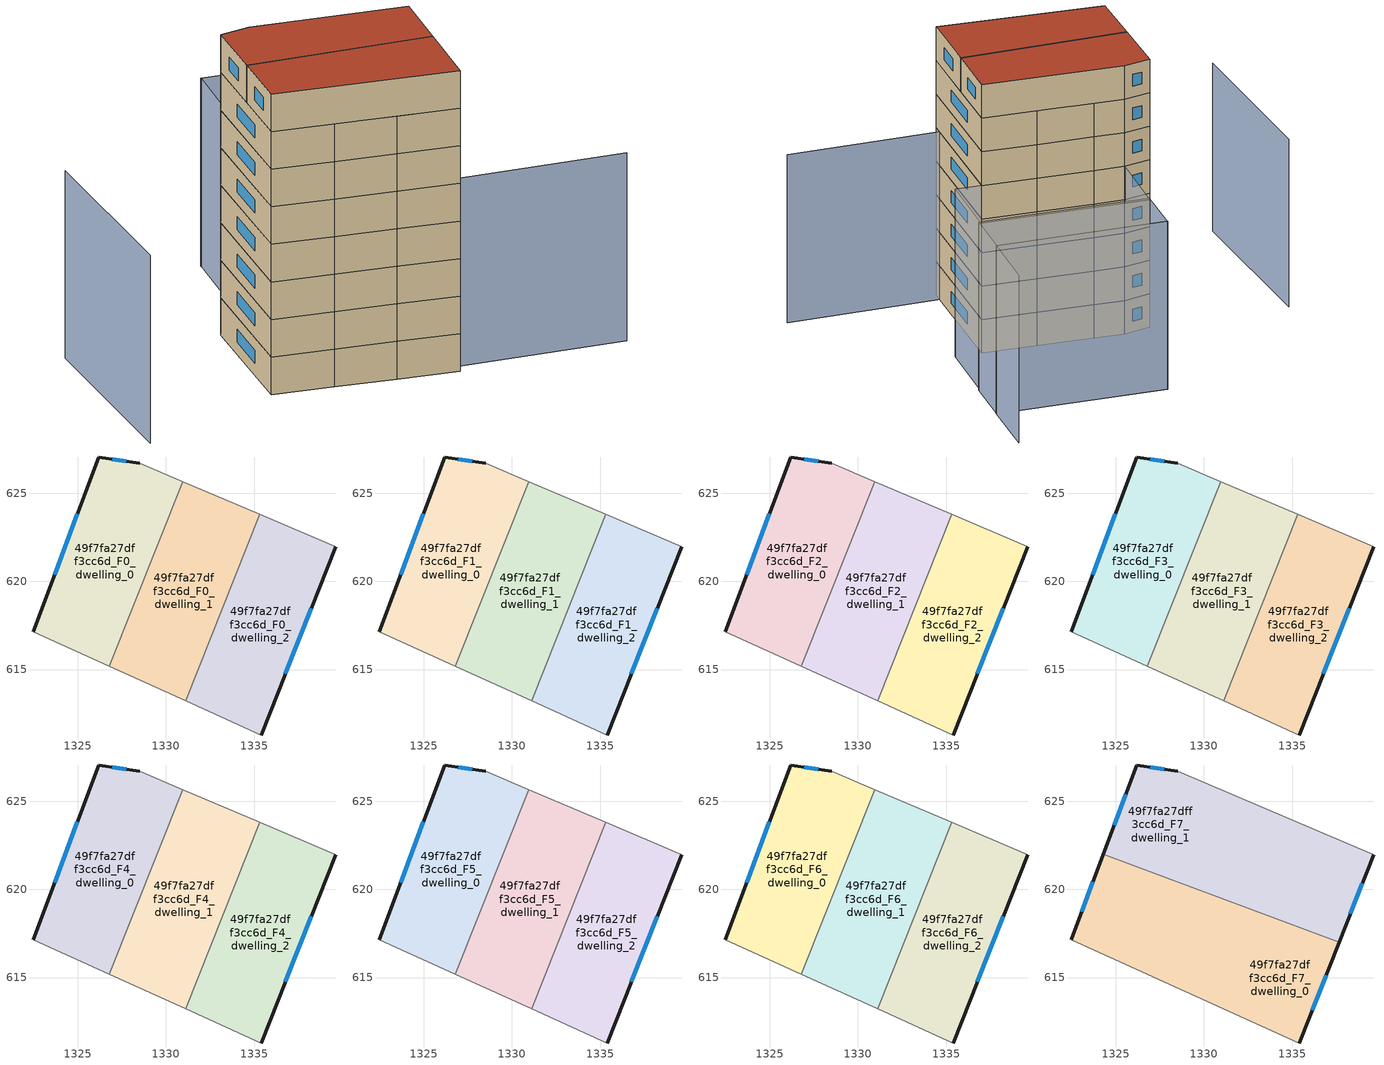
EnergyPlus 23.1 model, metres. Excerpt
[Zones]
49f7fa27dff3cc6d_F0_dwelling_0
 floor ground (EU_floor_Construction): 1330.95,625.66 1326.8,615.2 1322.49,617.15 1326.19,627.05 1328.53,626.7 z0
 wall outside (EU_wall_Construction): 1328.53,626.7 1326.19,627.05 1322.49,617.15 z0:3
 wall adiabatic (EU_wall_Construction): 1330.95,625.66 1328.53,626.7 / 1322.49,617.15 1326.8,615.2 z0:3
 wall to 49f7fa27dff3cc6d_F0_dwelling_1 (EU_wall_Construction): 1326.8,615.2 1330.95,625.66 z0:3
 window (EU_Window_Construction): 1324.98,623.83 1323.69,620.37 / 1327.77,626.82 1326.95,626.94 z0.98:2.02
49f7fa27dff3cc6d_F0_dwelling_1
 floor ground (EU_floor_Construction): 1335.31,623.8 1331.11,613.24 1326.8,615.2 1330.95,625.66 z0
 wall adiabatic (EU_wall_Construction): 1326.8,615.2 1331.11,613.24 / 1335.31,623.8 1330.95,625.66 z0:3
 wall to 49f7fa27dff3cc6d_F0_dwelling_2 (EU_wall_Construction): 1331.11,613.24 1335.31,623.8 z0:3
49f7fa27dff3cc6d_F0_dwelling_2
 floor ground (EU_floor_Construction): 1339.63,621.95 1335.4,611.29 1331.11,613.24 1335.31,623.8 z0
 wall outside (EU_wall_Construction): 1335.4,611.29 1339.63,621.95 z0:3
 wall adiabatic (EU_wall_Construction): 1331.11,613.24 1335.4,611.29 / 1339.63,621.95 1335.31,623.8 z0:3
 window (EU_Window_Construction): 1336.77,614.76 1338.25,618.48 z0.98:2.02
49f7fa27dff3cc6d_F1_dwelling_0
 floor to 49f7fa27dff3cc6d_F0_dwelling_0 (EU_floor_Construction): 1330.95,625.66 1326.8,615.2 1322.49,617.15 1326.19,627.05 1328.53,626.7 z3
 wall outside (EU_wall_Construction): 1328.53,626.7 1326.19,627.05 1322.49,617.15 z3:6
 wall adiabatic (EU_wall_Construction): 1330.95,625.66 1328.53,626.7 / 1322.49,617.15 1326.8,615.2 z3:6
 wall to 49f7fa27dff3cc6d_F1_dwelling_1 (EU_wall_Construction): 1326.8,615.2 1330.95,625.66 z3:6
 window (EU_Window_Construction): 1324.98,623.83 1323.69,620.37 / 1327.77,626.82 1326.95,626.94 z3.98:5.02
49f7fa27dff3cc6d_F1_dwelling_1
 floor to 49f7fa27dff3cc6d_F0_dwelling_1 (EU_floor_Construction): 1335.31,623.8 1331.11,613.24 1326.8,615.2 1330.95,625.66 z3
 wall adiabatic (EU_wall_Construction): 1326.8,615.2 1331.11,613.24 / 1335.31,623.8 1330.95,625.66 z3:6
 wall to 49f7fa27dff3cc6d_F1_dwelling_2 (EU_wall_Construction): 1331.11,613.24 1335.31,623.8 z3:6
49f7fa27dff3cc6d_F1_dwelling_2
 floor to 49f7fa27dff3cc6d_F0_dwelling_2 (EU_floor_Construction): 1339.63,621.95 1335.4,611.29 1331.11,613.24 1335.31,623.8 z3
 wall outside (EU_wall_Construction): 1335.4,611.29 1339.63,621.95 z3:6
 wall adiabatic (EU_wall_Construction): 1331.11,613.24 1335.4,611.29 / 1339.63,621.95 1335.31,623.8 z3:6
 window (EU_Window_Construction): 1336.77,614.76 1338.25,618.48 z3.98:5.02
49f7fa27dff3cc6d_F2_dwelling_0
 floor to 49f7fa27dff3cc6d_F1_dwelling_0 (EU_floor_Construction): 1330.95,625.66 1326.8,615.2 1322.49,617.15 1326.19,627.05 1328.53,626.7 z6
 wall outside (EU_wall_Construction): 1328.53,626.7 1326.19,627.05 1322.49,617.15 z6:9
 wall adiabatic (EU_wall_Construction): 1330.95,625.66 1328.53,626.7 / 1322.49,617.15 1326.8,615.2 z6:9
 wall to 49f7fa27dff3cc6d_F2_dwelling_1 (EU_wall_Construction): 1326.8,615.2 1330.95,625.66 z6:9
 window (EU_Window_Construction): 1324.98,623.83 1323.69,620.37 / 1327.77,626.82 1326.95,626.94 z6.98:8.02
49f7fa27dff3cc6d_F2_dwelling_1
 floor to 49f7fa27dff3cc6d_F1_dwelling_1 (EU_floor_Construction): 1335.31,623.8 1331.11,613.24 1326.8,615.2 1330.95,625.66 z6
 wall adiabatic (EU_wall_Construction): 1326.8,615.2 1331.11,613.24 / 1335.31,623.8 1330.95,625.66 z6:9
 wall to 49f7fa27dff3cc6d_F2_dwelling_2 (EU_wall_Construction): 1331.11,613.24 1335.31,623.8 z6:9
49f7fa27dff3cc6d_F2_dwelling_2
 floor to 49f7fa27dff3cc6d_F1_dwelling_2 (EU_floor_Construction): 1339.63,621.95 1335.4,611.29 1331.11,613.24 1335.31,623.8 z6
 wall outside (EU_wall_Construction): 1335.4,611.29 1339.63,621.95 z6:9
 wall adiabatic (EU_wall_Construction): 1331.11,613.24 1335.4,611.29 / 1339.63,621.95 1335.31,623.8 z6:9
 window (EU_Window_Construction): 1336.77,614.76 1338.25,618.48 z6.98:8.02
49f7fa27dff3cc6d_F3_dwelling_0
 floor to 49f7fa27dff3cc6d_F2_dwelling_0 (EU_floor_Construction): 1330.95,625.66 1326.8,615.2 1322.49,617.15 1326.19,627.05 1328.53,626.7 z9
 wall outside (EU_wall_Construction): 1328.53,626.7 1326.19,627.05 1322.49,617.15 z9:12
 wall adiabatic (EU_wall_Construction): 1330.95,625.66 1328.53,626.7 / 1322.49,617.15 1326.8,615.2 z9:12
 wall to 49f7fa27dff3cc6d_F3_dwelling_1 (EU_wall_Construction): 1326.8,615.2 1330.95,625.66 z9:12
 window (EU_Window_Construction): 1324.98,623.83 1323.69,620.37 / 1327.77,626.82 1326.95,626.94 z9.98:11.02
49f7fa27dff3cc6d_F3_dwelling_1
 floor to 49f7fa27dff3cc6d_F2_dwelling_1 (EU_floor_Construction): 1335.31,623.8 1331.11,613.24 1326.8,615.2 1330.95,625.66 z9
 wall adiabatic (EU_wall_Construction): 1326.8,615.2 1331.11,613.24 / 1335.31,623.8 1330.95,625.66 z9:12
 wall to 49f7fa27dff3cc6d_F3_dwelling_2 (EU_wall_Construction): 1331.11,613.24 1335.31,623.8 z9:12
49f7fa27dff3cc6d_F3_dwelling_2
 floor to 49f7fa27dff3cc6d_F2_dwelling_2 (EU_floor_Construction): 1339.63,621.95 1335.4,611.29 1331.11,613.24 1335.31,623.8 z9
 wall outside (EU_wall_Construction): 1335.4,611.29 1339.63,621.95 z9:12
 wall adiabatic (EU_wall_Construction): 1331.11,613.24 1335.4,611.29 / 1339.63,621.95 1335.31,623.8 z9:12
 window (EU_Window_Construction): 1336.77,614.76 1338.25,618.48 z9.98:11.02
49f7fa27dff3cc6d_F4_dwelling_0
 floor to 49f7fa27dff3cc6d_F3_dwelling_0 (EU_floor_Construction): 1330.95,625.66 1326.8,615.2 1322.49,617.15 1326.19,627.05 1328.53,626.7 z12
 wall outside (EU_wall_Construction): 1328.53,626.7 1326.19,627.05 1322.49,617.15 z12:15
 wall adiabatic (EU_wall_Construction): 1330.95,625.66 1328.53,626.7 / 1322.49,617.15 1326.8,615.2 z12:15
 wall to 49f7fa27dff3cc6d_F4_dwelling_1 (EU_wall_Construction): 1326.8,615.2 1330.95,625.66 z12:15
 window (EU_Window_Construction): 1324.98,623.83 1323.69,620.37 / 1327.77,626.82 1326.95,626.94 z12.98:14.02
49f7fa27dff3cc6d_F4_dwelling_1
 floor to 49f7fa27dff3cc6d_F3_dwelling_1 (EU_floor_Construction): 1335.31,623.8 1331.11,613.24 1326.8,615.2 1330.95,625.66 z12
 wall adiabatic (EU_wall_Construction): 1326.8,615.2 1331.11,613.24 / 1335.31,623.8 1330.95,625.66 z12:15
 wall to 49f7fa27dff3cc6d_F4_dwelling_2 (EU_wall_Construction): 1331.11,613.24 1335.31,623.8 z12:15
49f7fa27dff3cc6d_F4_dwelling_2
 floor to 49f7fa27dff3cc6d_F3_dwelling_2 (EU_floor_Construction): 1339.63,621.95 1335.4,611.29 1331.11,613.24 1335.31,623.8 z12
 wall outside (EU_wall_Construction): 1335.4,611.29 1339.63,621.95 z12:15
 wall adiabatic (EU_wall_Construction): 1331.11,613.24 1335.4,611.29 / 1339.63,621.95 1335.31,623.8 z12:15
 window (EU_Window_Construction): 1336.77,614.76 1338.25,618.48 z12.98:14.02
49f7fa27dff3cc6d_F5_dwelling_0
 floor to 49f7fa27dff3cc6d_F4_dwelling_0 (EU_floor_Construction): 1330.95,625.66 1326.8,615.2 1322.49,617.15 1326.19,627.05 1328.53,626.7 z15
 wall outside (EU_wall_Construction): 1328.53,626.7 1326.19,627.05 1322.49,617.15 z15:18
 wall adiabatic (EU_wall_Construction): 1330.95,625.66 1328.53,626.7 / 1322.49,617.15 1326.8,615.2 z15:18
 wall to 49f7fa27dff3cc6d_F5_dwelling_1 (EU_wall_Construction): 1326.8,615.2 1330.95,625.66 z15:18
 window (EU_Window_Construction): 1324.98,623.83 1323.69,620.37 / 1327.77,626.82 1326.95,626.94 z15.98:17.02
49f7fa27dff3cc6d_F5_dwelling_1
 floor to 49f7fa27dff3cc6d_F4_dwelling_1 (EU_floor_Construction): 1335.31,623.8 1331.11,613.24 1326.8,615.2 1330.95,625.66 z15
 wall adiabatic (EU_wall_Construction): 1326.8,615.2 1331.11,613.24 / 1335.31,623.8 1330.95,625.66 z15:18
 wall to 49f7fa27dff3cc6d_F5_dwelling_2 (EU_wall_Construction): 1331.11,613.24 1335.31,623.8 z15:18
49f7fa27dff3cc6d_F5_dwelling_2
 floor to 49f7fa27dff3cc6d_F4_dwelling_2 (EU_floor_Construction): 1339.63,621.95 1335.4,611.29 1331.11,613.24 1335.31,623.8 z15
 wall outside (EU_wall_Construction): 1335.4,611.29 1339.63,621.95 z15:18
 wall adiabatic (EU_wall_Construction): 1331.11,613.24 1335.4,611.29 / 1339.63,621.95 1335.31,623.8 z15:18
 window (EU_Window_Construction): 1336.77,614.76 1338.25,618.48 z15.98:17.02
49f7fa27dff3cc6d_F6_dwelling_0
 floor to 49f7fa27dff3cc6d_F5_dwelling_0 (EU_floor_Construction): 1330.95,625.66 1326.8,615.2 1322.49,617.15 1326.19,627.05 1328.53,626.7 z18
 wall outside (EU_wall_Construction): 1328.53,626.7 1326.19,627.05 1322.49,617.15 z18:21
 wall adiabatic (EU_wall_Construction): 1330.95,625.66 1328.53,626.7 / 1322.49,617.15 1326.8,615.2 z18:21
 wall to 49f7fa27dff3cc6d_F6_dwelling_1 (EU_wall_Construction): 1326.8,615.2 1330.95,625.66 z18:21
 window (EU_Window_Construction): 1324.98,623.83 1323.69,620.37 / 1327.77,626.82 1326.95,626.94 z18.98:20.02
49f7fa27dff3cc6d_F6_dwelling_1
 floor to 49f7fa27dff3cc6d_F5_dwelling_1 (EU_floor_Construction): 1335.31,623.8 1331.11,613.24 1326.8,615.2 1330.95,625.66 z18
 wall adiabatic (EU_wall_Construction): 1326.8,615.2 1331.11,613.24 / 1335.31,623.8 1330.95,625.66 z18:21
 wall to 49f7fa27dff3cc6d_F6_dwelling_2 (EU_wall_Construction): 1331.11,613.24 1335.31,623.8 z18:21
49f7fa27dff3cc6d_F6_dwelling_2
 floor to 49f7fa27dff3cc6d_F5_dwelling_2 (EU_floor_Construction): 1339.63,621.95 1335.4,611.29 1331.11,613.24 1335.31,623.8 z18
 wall outside (EU_wall_Construction): 1335.4,611.29 1339.63,621.95 z18:21
 wall adiabatic (EU_wall_Construction): 1331.11,613.24 1335.4,611.29 / 1339.63,621.95 1335.31,623.8 z18:21
 window (EU_Window_Construction): 1336.77,614.76 1338.25,618.48 z18.98:20.02
49f7fa27dff3cc6d_F7_dwelling_0
 floor to 49f7fa27dff3cc6d_F6_dwelling_0 (EU_floor_Construction): 1328.83,620.3 1326.8,615.2 1322.49,617.15 1324.3,621.99 z21
 floor to 49f7fa27dff3cc6d_F6_dwelling_1 (EU_floor_Construction): 1333.26,618.65 1331.11,613.24 1326.8,615.2 1328.83,620.3 z21
 floor to 49f7fa27dff3cc6d_F6_dwelling_2 (EU_floor_Construction): 1337.66,617 1335.4,611.29 1331.11,613.24 1333.26,618.65 z21
 wall outside (EU_wall_Construction): 1324.3,621.99 1322.49,617.15 / 1335.4,611.29 1337.66,617 z21:24
 wall adiabatic (EU_wall_Construction): 1322.49,617.15 1335.4,611.29 z21:24
 wall to 49f7fa27dff3cc6d_F7_dwelling_1 (EU_wall_Construction): 1337.66,617 1324.3,621.99 z21:24
 window (EU_Window_Construction): 1323.71,620.42 1323.07,618.73 / 1336.13,613.15 1336.93,615.15 z21.98:23.02
 roof outside (EU_roof_Construction): 1335.4,611.29 1337.66,617 1324.3,621.99 1322.49,617.15 z24
49f7fa27dff3cc6d_F7_dwelling_1
 floor to 49f7fa27dff3cc6d_F6_dwelling_0 (EU_floor_Construction): 1330.95,625.66 1328.83,620.3 1324.3,621.99 1326.19,627.05 1328.53,626.7 z21
 floor to 49f7fa27dff3cc6d_F6_dwelling_1 (EU_floor_Construction): 1335.31,623.8 1333.26,618.65 1328.83,620.3 1330.95,625.66 z21
 floor to 49f7fa27dff3cc6d_F6_dwelling_2 (EU_floor_Construction): 1339.63,621.95 1337.66,617 1333.26,618.65 1335.31,623.8 z21
 wall outside (EU_wall_Construction): 1328.53,626.7 1326.19,627.05 1324.3,621.99 / 1337.66,617 1339.63,621.95 z21:24
 wall adiabatic (EU_wall_Construction): 1339.63,621.95 1328.53,626.7 z21:24
 window (EU_Window_Construction): 1325.57,625.41 1324.91,623.64 / 1327.77,626.82 1326.95,626.94 / 1338.3,618.61 1338.99,620.34 z21.98:23.02
 roof outside (EU_roof_Construction): 1337.66,617 1339.63,621.95 1328.53,626.7 1326.19,627.05 1324.3,621.99 z24
shading: 1322.49,617.15 1347.86,607.37 / 1315.15,631.43 1310.61,616.66 / 1348.28,636.67 1346.09,631.29 / 1346.09,631.29 1332.6,636.79 / 1328.47,626.57 1331.03,632.75 / 1331.03,632.75 1344.27,627.26 / 1344.27,627.26 1341.71,621.09 / 1341.71,621.09 1328.47,626.57 / 1332.64,636.78 1346.06,631.3 / 1346.06,631.3 1344.31,627.03 / 1344.31,627.03 1330.89,632.5 / 1330.89,632.5 1332.64,636.78 z0:15
[Building]
EU S2 Campaign: North Axis=0; Terrain=City; Solar Distribution=FullExterior
[Site:Location]
Bologna: Latitude=44.5; Longitude=11.25; Time Zone=1; Elevation=37
[SizingPeriod:WeatherFileDays]
AnnualSizingPeriod: Begin Month=1; Begin Day of Month=1; End Month=12; End Day of Month=31; Day of Week for Start Day=Monday; Use Weather File Daylight Saving Period=No; Use Weather File Rain and Snow Indicators=No
[MATERIAL]
EU_InternalMass_Material: Roughness=MediumRough; Thickness=0.1; Conductivity=1; Density=1800; Specific Heat=900; Thermal Absorptance=0.9; Solar Absorptance=0.7; Visible Absorptance=0.7
[MATERIAL:NOMASS] Roughness=MediumRough; Thermal Absorptance=0.9; Solar Absorptance=0.7; Visible Absorptance=0.7
Name | Thermal Resistance
EU_wall_NoMass | 0.905828
EU_roof_NoMass | 0.37593
EU_floor_NoMass | 0.67114
[WINDOWMATERIAL:SIMPLEGLAZINGSYSTEM]
EU_Window_SimpleGlazing: UFactor=4.52486; Solar Heat Gain Coefficient=0.85; Visible Transmittance=0.85
[CONSTRUCTION]
EU_wall_Construction: EU_wall_NoMass
EU_roof_Construction: EU_roof_NoMass
EU_floor_Construction: EU_floor_NoMass
EU_Window_Construction: EU_Window_SimpleGlazing
EU_InternalMass_Construction: EU_InternalMass_Material
[ZONE] Type=1; Multiplier=1; Ceiling Height=autocalculate; Floor Area=autocalculate; Part of Total Floor Area=Yes
Name | Volume
49f7fa27dff3cc6d_F0_dwelling_0; 49f7fa27dff3cc6d_F1_dwelling_0; 49f7fa27dff3cc6d_F2_dwelling_0; 49f7fa27dff3cc6d_F3_dwelling_0; 49f7fa27dff3cc6d_F4_dwelling_0; 49f7fa27dff3cc6d_F5_dwelling_0; 49f7fa27dff3cc6d_F6_dwelling_0 | 160.774
49f7fa27dff3cc6d_F7_dwelling_0 | 241.165
49f7fa27dff3cc6d_F0_dwelling_1 | 160.794
49f7fa27dff3cc6d_F1_dwelling_1; 49f7fa27dff3cc6d_F2_dwelling_1; 49f7fa27dff3cc6d_F3_dwelling_1; 49f7fa27dff3cc6d_F4_dwelling_1; 49f7fa27dff3cc6d_F5_dwelling_1; 49f7fa27dff3cc6d_F6_dwelling_1 | 160.793
49f7fa27dff3cc6d_F7_dwelling_1 | 241.156
49f7fa27dff3cc6d_F0_dwelling_2; 49f7fa27dff3cc6d_F1_dwelling_2; 49f7fa27dff3cc6d_F2_dwelling_2; 49f7fa27dff3cc6d_F3_dwelling_2; 49f7fa27dff3cc6d_F4_dwelling_2; 49f7fa27dff3cc6d_F5_dwelling_2; 49f7fa27dff3cc6d_F6_dwelling_2 | 160.775
[INTERNALMASS] Construction=EU_InternalMass_Construction
Name | Zone or ZoneList | Surface Area
49f7fa27dff3cc6d_F0_dwelling_0_EU_InternalMass | 49f7fa27dff3cc6d_F0_dwelling_0 | 53.5915
49f7fa27dff3cc6d_F0_dwelling_1_EU_InternalMass | 49f7fa27dff3cc6d_F0_dwelling_1 | 53.598
49f7fa27dff3cc6d_F0_dwelling_2_EU_InternalMass | 49f7fa27dff3cc6d_F0_dwelling_2 | 53.5916
49f7fa27dff3cc6d_F1_dwelling_0_EU_InternalMass | 49f7fa27dff3cc6d_F1_dwelling_0 | 53.5915
49f7fa27dff3cc6d_F1_dwelling_1_EU_InternalMass | 49f7fa27dff3cc6d_F1_dwelling_1 | 53.598
49f7fa27dff3cc6d_F1_dwelling_2_EU_InternalMass | 49f7fa27dff3cc6d_F1_dwelling_2 | 53.5916
49f7fa27dff3cc6d_F2_dwelling_0_EU_InternalMass | 49f7fa27dff3cc6d_F2_dwelling_0 | 53.5915
49f7fa27dff3cc6d_F2_dwelling_1_EU_InternalMass | 49f7fa27dff3cc6d_F2_dwelling_1 | 53.598
49f7fa27dff3cc6d_F2_dwelling_2_EU_InternalMass | 49f7fa27dff3cc6d_F2_dwelling_2 | 53.5916
49f7fa27dff3cc6d_F3_dwelling_0_EU_InternalMass | 49f7fa27dff3cc6d_F3_dwelling_0 | 53.5915
49f7fa27dff3cc6d_F3_dwelling_1_EU_InternalMass | 49f7fa27dff3cc6d_F3_dwelling_1 | 53.598
49f7fa27dff3cc6d_F3_dwelling_2_EU_InternalMass | 49f7fa27dff3cc6d_F3_dwelling_2 | 53.5916
49f7fa27dff3cc6d_F4_dwelling_0_EU_InternalMass | 49f7fa27dff3cc6d_F4_dwelling_0 | 53.5915
49f7fa27dff3cc6d_F4_dwelling_1_EU_InternalMass | 49f7fa27dff3cc6d_F4_dwelling_1 | 53.598
49f7fa27dff3cc6d_F4_dwelling_2_EU_InternalMass | 49f7fa27dff3cc6d_F4_dwelling_2 | 53.5916
49f7fa27dff3cc6d_F5_dwelling_0_EU_InternalMass | 49f7fa27dff3cc6d_F5_dwelling_0 | 53.5915
49f7fa27dff3cc6d_F5_dwelling_1_EU_InternalMass | 49f7fa27dff3cc6d_F5_dwelling_1 | 53.598
49f7fa27dff3cc6d_F5_dwelling_2_EU_InternalMass | 49f7fa27dff3cc6d_F5_dwelling_2 | 53.5916
49f7fa27dff3cc6d_F6_dwelling_0_EU_InternalMass | 49f7fa27dff3cc6d_F6_dwelling_0 | 53.5915
49f7fa27dff3cc6d_F6_dwelling_1_EU_InternalMass | 49f7fa27dff3cc6d_F6_dwelling_1 | 53.598
49f7fa27dff3cc6d_F6_dwelling_2_EU_InternalMass | 49f7fa27dff3cc6d_F6_dwelling_2 | 53.5916
49f7fa27dff3cc6d_F7_dwelling_0_EU_InternalMass | 49f7fa27dff3cc6d_F7_dwelling_0 | 80.3907
49f7fa27dff3cc6d_F7_dwelling_1_EU_InternalMass | 49f7fa27dff3cc6d_F7_dwelling_1 | 80.3873
[OTHEREQUIPMENT] Fuel Type=Electricity; Design Level Calculation Method=Watts/Area; Power per Zone Floor Area=1; Fraction Latent=0; Fraction Radiant=0; Fraction Lost=0; Carbon Dioxide Generation Rate=0; EndUse Subcategory=EU_Step8_InternalGains
Name | Zone or ZoneList or Space or SpaceList | Schedule
EU_Step8_InternalGain_49f7fa27dff3cc6d_F0_dwelling_0_f000 | 49f7fa27dff3cc6d_F0_dwelling_0 | EU_Step8_GainSchedule_49f7fa27dff3cc6d_F0_dwelling_0_f000
EU_Step8_InternalGain_49f7fa27dff3cc6d_F0_dwelling_1_f000 | 49f7fa27dff3cc6d_F0_dwelling_1 | EU_Step8_GainSchedule_49f7fa27dff3cc6d_F0_dwelling_1_f000
EU_Step8_InternalGain_49f7fa27dff3cc6d_F0_dwelling_2_f000 | 49f7fa27dff3cc6d_F0_dwelling_2 | EU_Step8_GainSchedule_49f7fa27dff3cc6d_F0_dwelling_2_f000
EU_Step8_InternalGain_49f7fa27dff3cc6d_F1_dwelling_0_f000 | 49f7fa27dff3cc6d_F1_dwelling_0 | EU_Step8_GainSchedule_49f7fa27dff3cc6d_F1_dwelling_0_f000
EU_Step8_InternalGain_49f7fa27dff3cc6d_F1_dwelling_1_f000 | 49f7fa27dff3cc6d_F1_dwelling_1 | EU_Step8_GainSchedule_49f7fa27dff3cc6d_F1_dwelling_1_f000
EU_Step8_InternalGain_49f7fa27dff3cc6d_F1_dwelling_2_f000 | 49f7fa27dff3cc6d_F1_dwelling_2 | EU_Step8_GainSchedule_49f7fa27dff3cc6d_F1_dwelling_2_f000
EU_Step8_InternalGain_49f7fa27dff3cc6d_F2_dwelling_0_f000 | 49f7fa27dff3cc6d_F2_dwelling_0 | EU_Step8_GainSchedule_49f7fa27dff3cc6d_F2_dwelling_0_f000
EU_Step8_InternalGain_49f7fa27dff3cc6d_F2_dwelling_1_f000 | 49f7fa27dff3cc6d_F2_dwelling_1 | EU_Step8_GainSchedule_49f7fa27dff3cc6d_F2_dwelling_1_f000
EU_Step8_InternalGain_49f7fa27dff3cc6d_F2_dwelling_2_f000 | 49f7fa27dff3cc6d_F2_dwelling_2 | EU_Step8_GainSchedule_49f7fa27dff3cc6d_F2_dwelling_2_f000
EU_Step8_InternalGain_49f7fa27dff3cc6d_F3_dwelling_0_f000 | 49f7fa27dff3cc6d_F3_dwelling_0 | EU_Step8_GainSchedule_49f7fa27dff3cc6d_F3_dwelling_0_f000
EU_Step8_InternalGain_49f7fa27dff3cc6d_F3_dwelling_1_f000 | 49f7fa27dff3cc6d_F3_dwelling_1 | EU_Step8_GainSchedule_49f7fa27dff3cc6d_F3_dwelling_1_f000
EU_Step8_InternalGain_49f7fa27dff3cc6d_F3_dwelling_2_f000 | 49f7fa27dff3cc6d_F3_dwelling_2 | EU_Step8_GainSchedule_49f7fa27dff3cc6d_F3_dwelling_2_f000
EU_Step8_InternalGain_49f7fa27dff3cc6d_F4_dwelling_0_f000 | 49f7fa27dff3cc6d_F4_dwelling_0 | EU_Step8_GainSchedule_49f7fa27dff3cc6d_F4_dwelling_0_f000
EU_Step8_InternalGain_49f7fa27dff3cc6d_F4_dwelling_1_f000 | 49f7fa27dff3cc6d_F4_dwelling_1 | EU_Step8_GainSchedule_49f7fa27dff3cc6d_F4_dwelling_1_f000
EU_Step8_InternalGain_49f7fa27dff3cc6d_F4_dwelling_2_f000 | 49f7fa27dff3cc6d_F4_dwelling_2 | EU_Step8_GainSchedule_49f7fa27dff3cc6d_F4_dwelling_2_f000
EU_Step8_InternalGain_49f7fa27dff3cc6d_F5_dwelling_0_f000 | 49f7fa27dff3cc6d_F5_dwelling_0 | EU_Step8_GainSchedule_49f7fa27dff3cc6d_F5_dwelling_0_f000
EU_Step8_InternalGain_49f7fa27dff3cc6d_F5_dwelling_1_f000 | 49f7fa27dff3cc6d_F5_dwelling_1 | EU_Step8_GainSchedule_49f7fa27dff3cc6d_F5_dwelling_1_f000
EU_Step8_InternalGain_49f7fa27dff3cc6d_F5_dwelling_2_f000 | 49f7fa27dff3cc6d_F5_dwelling_2 | EU_Step8_GainSchedule_49f7fa27dff3cc6d_F5_dwelling_2_f000
EU_Step8_InternalGain_49f7fa27dff3cc6d_F6_dwelling_0_f000 | 49f7fa27dff3cc6d_F6_dwelling_0 | EU_Step8_GainSchedule_49f7fa27dff3cc6d_F6_dwelling_0_f000
EU_Step8_InternalGain_49f7fa27dff3cc6d_F6_dwelling_1_f000 | 49f7fa27dff3cc6d_F6_dwelling_1 | EU_Step8_GainSchedule_49f7fa27dff3cc6d_F6_dwelling_1_f000
EU_Step8_InternalGain_49f7fa27dff3cc6d_F6_dwelling_2_f000 | 49f7fa27dff3cc6d_F6_dwelling_2 | EU_Step8_GainSchedule_49f7fa27dff3cc6d_F6_dwelling_2_f000
EU_Step8_InternalGain_49f7fa27dff3cc6d_F7_dwelling_0_f000 | 49f7fa27dff3cc6d_F7_dwelling_0 | EU_Step8_GainSchedule_49f7fa27dff3cc6d_F7_dwelling_0_f000
EU_Step8_InternalGain_49f7fa27dff3cc6d_F7_dwelling_1_f000 | 49f7fa27dff3cc6d_F7_dwelling_1 | EU_Step8_GainSchedule_49f7fa27dff3cc6d_F7_dwelling_1_f000
[ZONEVENTILATION:DESIGNFLOWRATE] Schedule=EU_AlwaysOn; Design Flow Rate Calculation Method=AirChanges/Hour; Air Changes per Hour=0.73129; Ventilation Type=Natural; Fan Pressure Rise=0; Fan Total Efficiency=1; Constant Term Coefficient=1; Temperature Term Coefficient=0; Velocity Term Coefficient=0; Velocity Squared Term Coefficient=0; Minimum Indoor Temperature=-100; Maximum Indoor Temperature=100; Delta Temperature=-100; Minimum Outdoor Temperature=-100; Maximum Outdoor Temperature=100; Maximum Wind Speed=40
Name | Zone or ZoneList or Space or SpaceList
EU_ConstantAir_49f7fa27dff3cc6d_F0_dwelling_0 | 49f7fa27dff3cc6d_F0_dwelling_0
EU_ConstantAir_49f7fa27dff3cc6d_F0_dwelling_1 | 49f7fa27dff3cc6d_F0_dwelling_1
EU_ConstantAir_49f7fa27dff3cc6d_F0_dwelling_2 | 49f7fa27dff3cc6d_F0_dwelling_2
EU_ConstantAir_49f7fa27dff3cc6d_F1_dwelling_0 | 49f7fa27dff3cc6d_F1_dwelling_0
EU_ConstantAir_49f7fa27dff3cc6d_F1_dwelling_1 | 49f7fa27dff3cc6d_F1_dwelling_1
EU_ConstantAir_49f7fa27dff3cc6d_F1_dwelling_2 | 49f7fa27dff3cc6d_F1_dwelling_2
EU_ConstantAir_49f7fa27dff3cc6d_F2_dwelling_0 | 49f7fa27dff3cc6d_F2_dwelling_0
EU_ConstantAir_49f7fa27dff3cc6d_F2_dwelling_1 | 49f7fa27dff3cc6d_F2_dwelling_1
EU_ConstantAir_49f7fa27dff3cc6d_F2_dwelling_2 | 49f7fa27dff3cc6d_F2_dwelling_2
EU_ConstantAir_49f7fa27dff3cc6d_F3_dwelling_0 | 49f7fa27dff3cc6d_F3_dwelling_0
EU_ConstantAir_49f7fa27dff3cc6d_F3_dwelling_1 | 49f7fa27dff3cc6d_F3_dwelling_1
EU_ConstantAir_49f7fa27dff3cc6d_F3_dwelling_2 | 49f7fa27dff3cc6d_F3_dwelling_2
EU_ConstantAir_49f7fa27dff3cc6d_F4_dwelling_0 | 49f7fa27dff3cc6d_F4_dwelling_0
EU_ConstantAir_49f7fa27dff3cc6d_F4_dwelling_1 | 49f7fa27dff3cc6d_F4_dwelling_1
EU_ConstantAir_49f7fa27dff3cc6d_F4_dwelling_2 | 49f7fa27dff3cc6d_F4_dwelling_2
EU_ConstantAir_49f7fa27dff3cc6d_F5_dwelling_0 | 49f7fa27dff3cc6d_F5_dwelling_0
EU_ConstantAir_49f7fa27dff3cc6d_F5_dwelling_1 | 49f7fa27dff3cc6d_F5_dwelling_1
EU_ConstantAir_49f7fa27dff3cc6d_F5_dwelling_2 | 49f7fa27dff3cc6d_F5_dwelling_2
EU_ConstantAir_49f7fa27dff3cc6d_F6_dwelling_0 | 49f7fa27dff3cc6d_F6_dwelling_0
EU_ConstantAir_49f7fa27dff3cc6d_F6_dwelling_1 | 49f7fa27dff3cc6d_F6_dwelling_1
EU_ConstantAir_49f7fa27dff3cc6d_F6_dwelling_2 | 49f7fa27dff3cc6d_F6_dwelling_2
EU_ConstantAir_49f7fa27dff3cc6d_F7_dwelling_0 | 49f7fa27dff3cc6d_F7_dwelling_0
EU_ConstantAir_49f7fa27dff3cc6d_F7_dwelling_1 | 49f7fa27dff3cc6d_F7_dwelling_1
[HVACTEMPLATE:THERMOSTAT] Constant Heating Setpoint=20; Constant Cooling Setpoint=50
EU_HeatOnly_49f7fa27dff3cc6d_F0_dwelling_0; EU_HeatOnly_49f7fa27dff3cc6d_F0_dwelling_1; EU_HeatOnly_49f7fa27dff3cc6d_F0_dwelling_2; EU_HeatOnly_49f7fa27dff3cc6d_F1_dwelling_0; EU_HeatOnly_49f7fa27dff3cc6d_F1_dwelling_1; EU_HeatOnly_49f7fa27dff3cc6d_F1_dwelling_2; EU_HeatOnly_49f7fa27dff3cc6d_F2_dwelling_0; EU_HeatOnly_49f7fa27dff3cc6d_F2_dwelling_1; EU_HeatOnly_49f7fa27dff3cc6d_F2_dwelling_2; EU_HeatOnly_49f7fa27dff3cc6d_F3_dwelling_0; EU_HeatOnly_49f7fa27dff3cc6d_F3_dwelling_1; EU_HeatOnly_49f7fa27dff3cc6d_F3_dwelling_2; EU_HeatOnly_49f7fa27dff3cc6d_F4_dwelling_0; EU_HeatOnly_49f7fa27dff3cc6d_F4_dwelling_1; EU_HeatOnly_49f7fa27dff3cc6d_F4_dwelling_2; EU_HeatOnly_49f7fa27dff3cc6d_F5_dwelling_0; EU_HeatOnly_49f7fa27dff3cc6d_F5_dwelling_1; EU_HeatOnly_49f7fa27dff3cc6d_F5_dwelling_2; EU_HeatOnly_49f7fa27dff3cc6d_F6_dwelling_0; EU_HeatOnly_49f7fa27dff3cc6d_F6_dwelling_1; EU_HeatOnly_49f7fa27dff3cc6d_F6_dwelling_2; EU_HeatOnly_49f7fa27dff3cc6d_F7_dwelling_0; EU_HeatOnly_49f7fa27dff3cc6d_F7_dwelling_1
[HVACTEMPLATE:ZONE:IDEALLOADSAIRSYSTEM] System Availability Schedule=EU_AlwaysOn; Maximum Heating Supply Air Temperature=50; Minimum Cooling Supply Air Temperature=13; Maximum Heating Supply Air Humidity Ratio=0.0156; Minimum Cooling Supply Air Humidity Ratio=0.0077; Heating Limit=NoLimit; Cooling Limit=NoLimit; Heating Availability Schedule=EU_AlwaysOn; Cooling Availability Schedule=EU_CoolingOff; Dehumidification Control Type=ConstantSensibleHeatRatio; Cooling Sensible Heat Ratio=0.7; Dehumidification Setpoint=60; Humidification Control Type=None; Humidification Setpoint=30; Outdoor Air Method=None; Outdoor Air Flow Rate per Person=0.00944; Outdoor Air Flow Rate per Zone Floor Area=0; Outdoor Air Flow Rate per Zone=0; Demand Controlled Ventilation Type=None; Outdoor Air Economizer Type=NoEconomizer; Heat Recovery Type=None; Sensible Heat Recovery Effectiveness=0.7; Latent Heat Recovery Effectiveness=0.65
Name | Template Thermostat
49f7fa27dff3cc6d_F0_dwelling_0 | EU_HeatOnly_49f7fa27dff3cc6d_F0_dwelling_0
49f7fa27dff3cc6d_F0_dwelling_1 | EU_HeatOnly_49f7fa27dff3cc6d_F0_dwelling_1
49f7fa27dff3cc6d_F0_dwelling_2 | EU_HeatOnly_49f7fa27dff3cc6d_F0_dwelling_2
49f7fa27dff3cc6d_F1_dwelling_0 | EU_HeatOnly_49f7fa27dff3cc6d_F1_dwelling_0
49f7fa27dff3cc6d_F1_dwelling_1 | EU_HeatOnly_49f7fa27dff3cc6d_F1_dwelling_1
49f7fa27dff3cc6d_F1_dwelling_2 | EU_HeatOnly_49f7fa27dff3cc6d_F1_dwelling_2
49f7fa27dff3cc6d_F2_dwelling_0 | EU_HeatOnly_49f7fa27dff3cc6d_F2_dwelling_0
49f7fa27dff3cc6d_F2_dwelling_1 | EU_HeatOnly_49f7fa27dff3cc6d_F2_dwelling_1
49f7fa27dff3cc6d_F2_dwelling_2 | EU_HeatOnly_49f7fa27dff3cc6d_F2_dwelling_2
49f7fa27dff3cc6d_F3_dwelling_0 | EU_HeatOnly_49f7fa27dff3cc6d_F3_dwelling_0
49f7fa27dff3cc6d_F3_dwelling_1 | EU_HeatOnly_49f7fa27dff3cc6d_F3_dwelling_1
49f7fa27dff3cc6d_F3_dwelling_2 | EU_HeatOnly_49f7fa27dff3cc6d_F3_dwelling_2
49f7fa27dff3cc6d_F4_dwelling_0 | EU_HeatOnly_49f7fa27dff3cc6d_F4_dwelling_0
49f7fa27dff3cc6d_F4_dwelling_1 | EU_HeatOnly_49f7fa27dff3cc6d_F4_dwelling_1
49f7fa27dff3cc6d_F4_dwelling_2 | EU_HeatOnly_49f7fa27dff3cc6d_F4_dwelling_2
49f7fa27dff3cc6d_F5_dwelling_0 | EU_HeatOnly_49f7fa27dff3cc6d_F5_dwelling_0
49f7fa27dff3cc6d_F5_dwelling_1 | EU_HeatOnly_49f7fa27dff3cc6d_F5_dwelling_1
49f7fa27dff3cc6d_F5_dwelling_2 | EU_HeatOnly_49f7fa27dff3cc6d_F5_dwelling_2
49f7fa27dff3cc6d_F6_dwelling_0 | EU_HeatOnly_49f7fa27dff3cc6d_F6_dwelling_0
49f7fa27dff3cc6d_F6_dwelling_1 | EU_HeatOnly_49f7fa27dff3cc6d_F6_dwelling_1
49f7fa27dff3cc6d_F6_dwelling_2 | EU_HeatOnly_49f7fa27dff3cc6d_F6_dwelling_2
49f7fa27dff3cc6d_F7_dwelling_0 | EU_HeatOnly_49f7fa27dff3cc6d_F7_dwelling_0
49f7fa27dff3cc6d_F7_dwelling_1 | EU_HeatOnly_49f7fa27dff3cc6d_F7_dwelling_1
[SIZING:ZONE] Zone Cooling Design Supply Air Temperature Input Method=SupplyAirTemperature; Zone Cooling Design Supply Air Temperature=13; Zone Heating Design Supply Air Temperature Input Method=SupplyAirTemperature; Zone Heating Design Supply Air Temperature=50; Zone Cooling Design Supply Air Humidity Ratio=0.008; Zone Heating Design Supply Air Humidity Ratio=0.008; Cooling Design Air Flow Method=DesignDay; Cooling Design Air Flow Rate=0; Cooling Minimum Air Flow per Zone Floor Area=0.000762; Cooling Minimum Air Flow=0; Cooling Minimum Air Flow Fraction=0.2; Heating Design Air Flow Method=DesignDay; Heating Design Air Flow Rate=0; Heating Maximum Air Flow per Zone Floor Area=0.002032; Heating Maximum Air Flow=0.141576; Heating Maximum Air Flow Fraction=0.3; Account for Dedicated Outdoor Air System=No; Dedicated Outdoor Air System Control Strategy=NeutralSupplyAir; Dedicated Outdoor Air Low Setpoint Temperature for Design=autosize; Dedicated Outdoor Air High Setpoint Temperature for Design=autosize; Zone Load Sizing Method=Sensible Load Only No Latent Load; Zone Latent Cooling Design Supply Air Humidity Ratio Input Method=HumidityRatioDifference; Zone Cooling Design Supply Air Humidity Ratio Difference=0.005; Zone Latent Heating Design Supply Air Humidity Ratio Input Method=HumidityRatioDifference; Zone Humidification Design Supply Air Humidity Ratio Difference=0.005
49f7fa27dff3cc6d_F0_dwelling_0; 49f7fa27dff3cc6d_F0_dwelling_1; 49f7fa27dff3cc6d_F0_dwelling_2; 49f7fa27dff3cc6d_F1_dwelling_0; 49f7fa27dff3cc6d_F1_dwelling_1; 49f7fa27dff3cc6d_F1_dwelling_2; 49f7fa27dff3cc6d_F2_dwelling_0; 49f7fa27dff3cc6d_F2_dwelling_1; 49f7fa27dff3cc6d_F2_dwelling_2; 49f7fa27dff3cc6d_F3_dwelling_0; 49f7fa27dff3cc6d_F3_dwelling_1; 49f7fa27dff3cc6d_F3_dwelling_2; 49f7fa27dff3cc6d_F4_dwelling_0; 49f7fa27dff3cc6d_F4_dwelling_1; 49f7fa27dff3cc6d_F4_dwelling_2; 49f7fa27dff3cc6d_F5_dwelling_0; 49f7fa27dff3cc6d_F5_dwelling_1; 49f7fa27dff3cc6d_F5_dwelling_2; 49f7fa27dff3cc6d_F6_dwelling_0; 49f7fa27dff3cc6d_F6_dwelling_1; 49f7fa27dff3cc6d_F6_dwelling_2; 49f7fa27dff3cc6d_F7_dwelling_0; 49f7fa27dff3cc6d_F7_dwelling_1
[SCHEDULE:CONSTANT]
Name | Hourly Value
EU_AlwaysOn | 1
EU_CoolingOff | 0
[SCHEDULE:FILE] Column Number=1; Rows to Skip at Top=0; Number of Hours of Data=8760; Column Separator=Comma; Interpolate to Timestep=No; Minutes per Item=60; Adjust Schedule for Daylight Savings=Yes
Name | File
EU_Step8_GainSchedule_49f7fa27dff3cc6d_F0_dwelling_0_f000 | ../../schedules/49f7fa27dff3cc6d/49f7fa27dff3cc6d_F0_dwelling_0_f000_gain.csv
EU_Step8_GainSchedule_49f7fa27dff3cc6d_F0_dwelling_1_f000 | ../../schedules/49f7fa27dff3cc6d/49f7fa27dff3cc6d_F0_dwelling_1_f000_gain.csv
EU_Step8_GainSchedule_49f7fa27dff3cc6d_F0_dwelling_2_f000 | ../../schedules/49f7fa27dff3cc6d/49f7fa27dff3cc6d_F0_dwelling_2_f000_gain.csv
EU_Step8_GainSchedule_49f7fa27dff3cc6d_F1_dwelling_0_f000 | ../../schedules/49f7fa27dff3cc6d/49f7fa27dff3cc6d_F1_dwelling_0_f000_gain.csv
EU_Step8_GainSchedule_49f7fa27dff3cc6d_F1_dwelling_1_f000 | ../../schedules/49f7fa27dff3cc6d/49f7fa27dff3cc6d_F1_dwelling_1_f000_gain.csv
EU_Step8_GainSchedule_49f7fa27dff3cc6d_F1_dwelling_2_f000 | ../../schedules/49f7fa27dff3cc6d/49f7fa27dff3cc6d_F1_dwelling_2_f000_gain.csv
EU_Step8_GainSchedule_49f7fa27dff3cc6d_F2_dwelling_0_f000 | ../../schedules/49f7fa27dff3cc6d/49f7fa27dff3cc6d_F2_dwelling_0_f000_gain.csv
EU_Step8_GainSchedule_49f7fa27dff3cc6d_F2_dwelling_1_f000 | ../../schedules/49f7fa27dff3cc6d/49f7fa27dff3cc6d_F2_dwelling_1_f000_gain.csv
EU_Step8_GainSchedule_49f7fa27dff3cc6d_F2_dwelling_2_f000 | ../../schedules/49f7fa27dff3cc6d/49f7fa27dff3cc6d_F2_dwelling_2_f000_gain.csv
EU_Step8_GainSchedule_49f7fa27dff3cc6d_F3_dwelling_0_f000 | ../../schedules/49f7fa27dff3cc6d/49f7fa27dff3cc6d_F3_dwelling_0_f000_gain.csv
EU_Step8_GainSchedule_49f7fa27dff3cc6d_F3_dwelling_1_f000 | ../../schedules/49f7fa27dff3cc6d/49f7fa27dff3cc6d_F3_dwelling_1_f000_gain.csv
EU_Step8_GainSchedule_49f7fa27dff3cc6d_F3_dwelling_2_f000 | ../../schedules/49f7fa27dff3cc6d/49f7fa27dff3cc6d_F3_dwelling_2_f000_gain.csv
EU_Step8_GainSchedule_49f7fa27dff3cc6d_F4_dwelling_0_f000 | ../../schedules/49f7fa27dff3cc6d/49f7fa27dff3cc6d_F4_dwelling_0_f000_gain.csv
EU_Step8_GainSchedule_49f7fa27dff3cc6d_F4_dwelling_1_f000 | ../../schedules/49f7fa27dff3cc6d/49f7fa27dff3cc6d_F4_dwelling_1_f000_gain.csv
EU_Step8_GainSchedule_49f7fa27dff3cc6d_F4_dwelling_2_f000 | ../../schedules/49f7fa27dff3cc6d/49f7fa27dff3cc6d_F4_dwelling_2_f000_gain.csv
EU_Step8_GainSchedule_49f7fa27dff3cc6d_F5_dwelling_0_f000 | ../../schedules/49f7fa27dff3cc6d/49f7fa27dff3cc6d_F5_dwelling_0_f000_gain.csv
EU_Step8_GainSchedule_49f7fa27dff3cc6d_F5_dwelling_1_f000 | ../../schedules/49f7fa27dff3cc6d/49f7fa27dff3cc6d_F5_dwelling_1_f000_gain.csv
EU_Step8_GainSchedule_49f7fa27dff3cc6d_F5_dwelling_2_f000 | ../../schedules/49f7fa27dff3cc6d/49f7fa27dff3cc6d_F5_dwelling_2_f000_gain.csv
EU_Step8_GainSchedule_49f7fa27dff3cc6d_F6_dwelling_0_f000 | ../../schedules/49f7fa27dff3cc6d/49f7fa27dff3cc6d_F6_dwelling_0_f000_gain.csv
EU_Step8_GainSchedule_49f7fa27dff3cc6d_F6_dwelling_1_f000 | ../../schedules/49f7fa27dff3cc6d/49f7fa27dff3cc6d_F6_dwelling_1_f000_gain.csv
EU_Step8_GainSchedule_49f7fa27dff3cc6d_F6_dwelling_2_f000 | ../../schedules/49f7fa27dff3cc6d/49f7fa27dff3cc6d_F6_dwelling_2_f000_gain.csv
EU_Step8_GainSchedule_49f7fa27dff3cc6d_F7_dwelling_0_f000 | ../../schedules/49f7fa27dff3cc6d/49f7fa27dff3cc6d_F7_dwelling_0_f000_gain.csv
EU_Step8_GainSchedule_49f7fa27dff3cc6d_F7_dwelling_1_f000 | ../../schedules/49f7fa27dff3cc6d/49f7fa27dff3cc6d_F7_dwelling_1_f000_gain.csv
